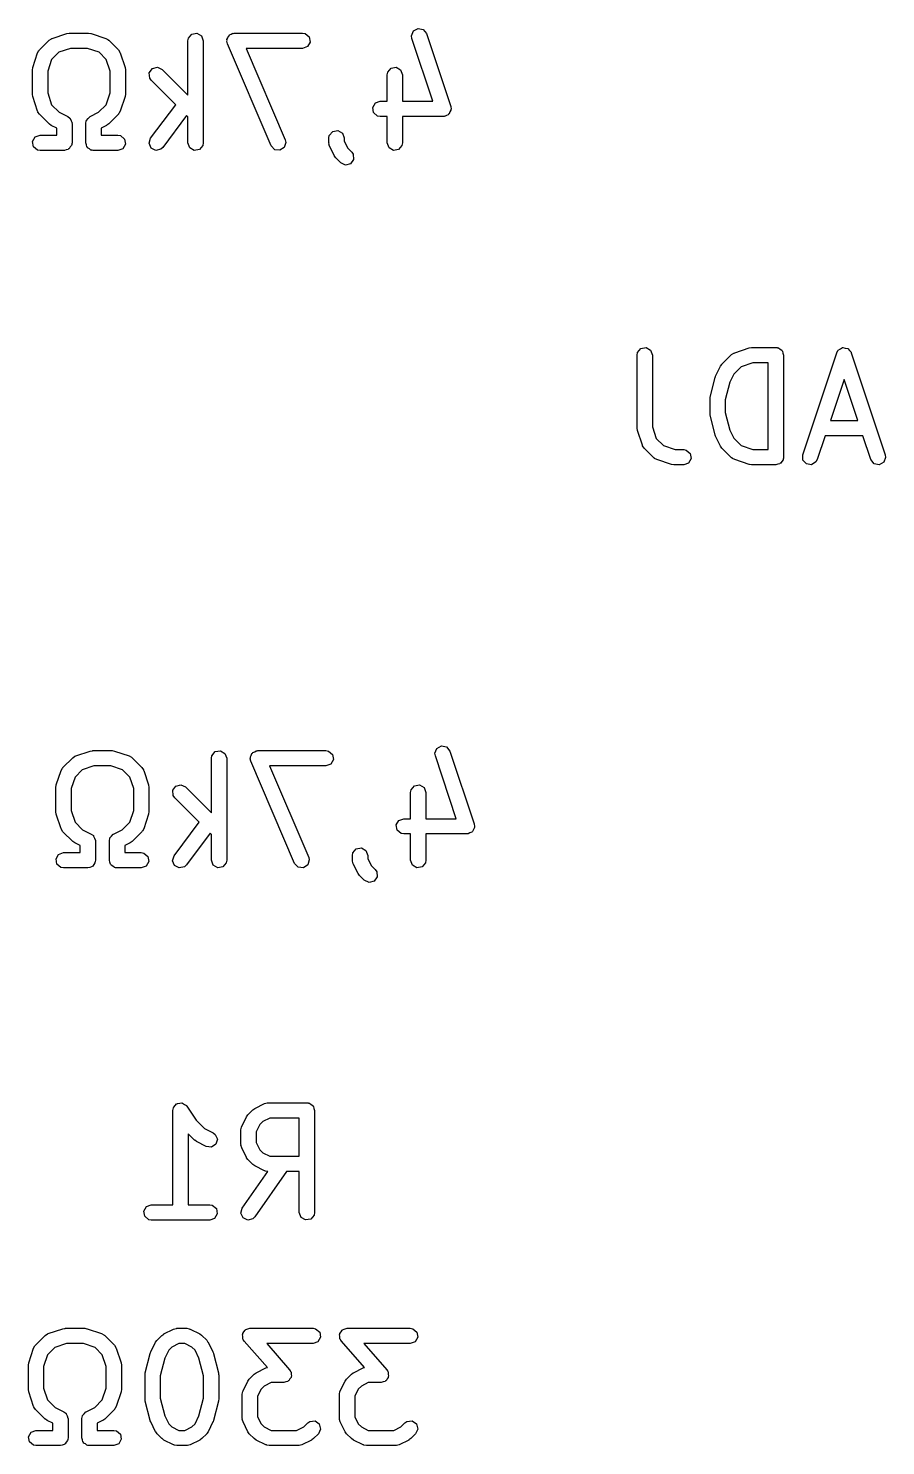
# Model space of a CAD drawing. Extents: x 10 to 287, y -200 to -10.
# Drawn here: x 145.69 to 154.09, y -107.16 to -93.27 of the extents above; entities that cross this region are included whole.
import ezdxf

# ---------------------------------------------------------------- set-up
doc = ezdxf.new("R2010")
doc.units = 0
doc.layers.add('BLACK', color=7, linetype='CONTINUOUS')

msp = doc.modelspace()

# ---------------------------------------------------------------- linework, layer by layer
at = {"layer": 'BLACK', "linetype": 'CONTINUOUS'}
for p, q in [((149.443, -93.3427), (149.462, -93.295)), ((149.462, -93.295), (149.507, -93.2706)), ((149.507, -93.2706), (149.557, -93.2809)), ((149.557, -93.2809), (149.589, -93.321)), ((145.798, -93.4822), (145.894, -93.387)), ((145.894, -93.387), (145.915, -93.372)), ((145.915, -93.372), (145.919, -93.3716)), ((145.919, -93.3716), (145.923, -93.3688)), ((145.923, -93.3688), (146.066, -93.3212)), ((146.066, -93.3212), (146.088, -93.3179)), ((146.088, -93.3179), (146.09, -93.3174)), ((146.09, -93.3174), (146.28, -93.3174)), ((146.28, -93.3174), (146.302, -93.3213)), ((146.302, -93.3213), (146.304, -93.3212)), ((146.304, -93.3212), (146.447, -93.3688)), ((146.447, -93.3688), (146.469, -93.3813)), ((146.469, -93.3813), (146.472, -93.3851)), ((146.472, -93.3851), (146.476, -93.387)), ((146.476, -93.387), (146.571, -93.4822)), ((147.253, -93.3924), (147.257, -93.3667)), ((147.253, -93.9256), (147.253, -93.3924)), ((147.257, -93.3667), (147.29, -93.3274)), ((147.29, -93.3274), (147.341, -93.3185)), ((147.341, -93.3185), (147.385, -93.3442)), ((147.385, -93.3442), (147.403, -93.3924)), ((147.403, -93.3924), (147.403, -94.3924)), ((147.634, -93.3966), (147.636, -93.3881)), ((147.64, -93.4219), (147.634, -93.3966)), ((147.635, -93.3794), (147.643, -93.3642)), ((147.636, -93.3881), (147.635, -93.3794)), ((148.068, -94.4219), (147.64, -93.4219)), ((147.643, -93.3642), (147.649, -93.3475)), ((147.649, -93.3475), (147.656, -93.3426)), ((147.656, -93.3426), (147.66, -93.3349)), ((147.66, -93.3349), (147.677, -93.3289)), ((147.677, -93.3289), (147.691, -93.3194)), ((147.691, -93.3194), (147.7, -93.3204)), ((147.7, -93.3204), (147.709, -93.3174)), ((147.709, -93.3174), (148.375, -93.3174)), ((148.375, -93.3174), (148.401, -93.3219)), ((148.423, -93.4498), (148.375, -93.4674)), ((148.401, -93.3219), (148.44, -93.3549)), ((148.449, -93.4054), (148.423, -93.4498)), ((148.44, -93.3549), (148.449, -93.4054)), ((149.447, -93.3685), (149.443, -93.3427)), ((149.652, -93.984), (149.447, -93.3685)), ((149.589, -93.321), (149.827, -94.0353)), ((145.733, -93.6544), (145.78, -93.5115)), ((145.78, -93.5115), (145.793, -93.4886)), ((145.793, -93.4886), (145.796, -93.4863)), ((145.796, -93.4863), (145.798, -93.4822)), ((145.917, -93.5758), (145.879, -93.6903)), ((145.987, -93.5056), (145.917, -93.5758)), ((146.102, -93.4674), (145.987, -93.5056)), ((146.268, -93.4674), (146.102, -93.4674)), ((146.382, -93.5056), (146.268, -93.4674)), ((146.453, -93.5758), (146.382, -93.5056)), ((146.491, -93.6903), (146.453, -93.5758)), ((146.571, -93.4822), (146.586, -93.5035)), ((146.586, -93.5035), (146.586, -93.508)), ((146.586, -93.508), (146.589, -93.5115)), ((146.589, -93.5115), (146.637, -93.6544)), ((148.375, -93.4674), (147.822, -93.4674)), ((147.822, -93.4674), (148.206, -94.3628)), ((145.729, -93.6781), (145.733, -93.656)), ((145.729, -93.9162), (145.729, -93.6781)), ((145.733, -93.656), (145.733, -93.6544)), ((145.879, -93.6903), (145.879, -93.904)), ((146.491, -93.904), (146.491, -93.6903)), ((146.637, -93.6544), (146.64, -93.6766)), ((146.64, -93.6766), (146.641, -93.6781)), ((146.641, -93.6781), (146.641, -93.9162)), ((146.874, -93.7063), (146.904, -93.6643)), ((146.879, -93.7574), (146.874, -93.7063)), ((146.904, -93.6643), (146.953, -93.651)), ((146.953, -93.651), (147, -93.6727)), ((147, -93.6727), (147.253, -93.9256)), ((149.205, -93.7257), (149.21, -93.7001)), ((149.205, -93.984), (149.205, -93.7257)), ((149.21, -93.7001), (149.243, -93.6608)), ((149.243, -93.6608), (149.293, -93.6519)), ((149.293, -93.6519), (149.337, -93.6775)), ((149.337, -93.6775), (149.355, -93.7257)), ((149.355, -93.7257), (149.355, -93.984)), ((146.894, -93.7787), (146.879, -93.7574)), ((147.133, -94.0185), (146.894, -93.7787)), ((145.729, -93.9177), (145.729, -93.9162)), ((145.733, -93.9399), (145.729, -93.9177)), ((145.78, -94.0828), (145.733, -93.9399)), ((145.879, -93.904), (145.917, -94.0185)), ((146.453, -94.0185), (146.491, -93.904)), ((146.637, -93.9399), (146.589, -94.0828)), ((146.641, -93.9162), (146.637, -93.9383)), ((146.637, -93.9383), (146.637, -93.9399)), ((149.063, -94.046), (149.089, -94.0016)), ((149.089, -94.0016), (149.137, -93.984)), ((149.137, -93.984), (149.205, -93.984)), ((149.355, -93.984), (149.652, -93.984)), ((145.783, -94.0863), (145.78, -94.0828)), ((145.783, -94.0907), (145.783, -94.0863)), ((145.798, -94.1121), (145.783, -94.0907)), ((145.894, -94.2073), (145.798, -94.1121)), ((145.917, -94.0185), (145.991, -94.0926)), ((145.991, -94.0926), (146.075, -94.1348)), ((146.075, -94.1348), (146.096, -94.1503)), ((146.275, -94.155), (146.29, -94.137)), ((146.29, -94.137), (146.292, -94.1365)), ((146.292, -94.1365), (146.294, -94.1348)), ((146.294, -94.1348), (146.378, -94.0926)), ((146.378, -94.0926), (146.453, -94.0185)), ((146.571, -94.1121), (146.476, -94.2073)), ((146.573, -94.108), (146.571, -94.1121)), ((146.577, -94.1057), (146.573, -94.108)), ((146.589, -94.0828), (146.577, -94.1057)), ((146.887, -94.3474), (147.133, -94.0185)), ((147.24, -94.1256), (147.007, -94.4374)), ((147.253, -94.1377), (147.24, -94.1256)), ((147.253, -94.3924), (147.253, -94.1377)), ((149.072, -94.0965), (149.063, -94.046)), ((149.111, -94.1295), (149.072, -94.0965)), ((149.137, -94.134), (149.111, -94.1295)), ((149.205, -94.134), (149.137, -94.134)), ((149.205, -94.3924), (149.205, -94.134)), ((149.756, -94.134), (149.355, -94.134)), ((149.355, -94.134), (149.355, -94.3924)), ((149.762, -94.1321), (149.756, -94.134)), ((149.767, -94.1332), (149.762, -94.1321)), ((149.785, -94.1235), (149.767, -94.1332)), ((149.804, -94.1165), (149.785, -94.1235)), ((149.807, -94.1115), (149.804, -94.1165)), ((149.812, -94.1088), (149.807, -94.1115)), ((149.82, -94.0898), (149.812, -94.1088)), ((149.83, -94.0721), (149.82, -94.0898)), ((149.827, -94.0353), (149.831, -94.0611)), ((149.831, -94.0611), (149.829, -94.0664)), ((149.829, -94.0664), (149.83, -94.0721)), ((145.895, -94.208), (145.894, -94.2073)), ((145.913, -94.2214), (145.895, -94.208)), ((145.967, -94.2483), (145.913, -94.2214)), ((145.967, -94.3174), (145.967, -94.2483)), ((146.096, -94.1503), (146.097, -94.1525)), ((146.097, -94.1525), (146.099, -94.1537)), ((146.099, -94.1537), (146.107, -94.1758)), ((146.107, -94.1758), (146.117, -94.1974)), ((146.117, -94.1974), (146.116, -94.1997)), ((146.116, -94.1997), (146.117, -94.2019)), ((146.117, -94.2019), (146.117, -94.3924)), ((146.253, -94.2019), (146.257, -94.1763)), ((146.253, -94.3924), (146.253, -94.2019)), ((146.257, -94.1763), (146.259, -94.1744)), ((146.259, -94.1721), (146.275, -94.155)), ((146.259, -94.1744), (146.259, -94.1721)), ((146.456, -94.2214), (146.403, -94.2483)), ((146.403, -94.2483), (146.403, -94.3174)), ((146.458, -94.2202), (146.456, -94.2214)), ((146.476, -94.2073), (146.458, -94.2202)), ((148.638, -94.3191), (148.671, -94.2798)), ((148.671, -94.2798), (148.722, -94.2709)), ((148.722, -94.2709), (148.766, -94.2966)), ((145.73, -94.3794), (145.756, -94.3349)), ((145.739, -94.4299), (145.73, -94.3794)), ((145.756, -94.3349), (145.804, -94.3174)), ((145.804, -94.3174), (145.967, -94.3174)), ((146.112, -94.418), (146.1, -94.433)), ((146.114, -94.4083), (146.112, -94.418)), ((146.116, -94.4054), (146.114, -94.4083)), ((146.117, -94.3924), (146.115, -94.4021)), ((146.115, -94.4021), (146.116, -94.4054)), ((146.259, -94.4107), (146.253, -94.3924)), ((146.263, -94.4299), (146.259, -94.4107)), ((146.403, -94.3174), (146.566, -94.3174)), ((146.566, -94.3174), (146.591, -94.3219)), ((146.591, -94.3219), (146.631, -94.3549)), ((146.64, -94.4054), (146.614, -94.4498)), ((146.631, -94.3549), (146.64, -94.4054)), ((146.872, -94.3965), (146.887, -94.3474)), ((146.892, -94.4437), (146.872, -94.3965)), ((147.27, -94.4406), (147.253, -94.3924)), ((147.398, -94.418), (147.365, -94.4573)), ((147.403, -94.3924), (147.398, -94.418)), ((148.103, -94.4593), (148.068, -94.4219)), ((148.212, -94.3882), (148.197, -94.4373)), ((148.206, -94.3628), (148.212, -94.3882)), ((148.634, -94.3448), (148.638, -94.3191)), ((148.634, -94.3924), (148.634, -94.3448)), ((148.635, -94.3966), (148.634, -94.3924)), ((148.634, -94.401), (148.635, -94.3966)), ((148.641, -94.4259), (148.634, -94.401)), ((148.689, -94.5212), (148.641, -94.4259)), ((148.766, -94.2966), (148.784, -94.3448)), ((148.784, -94.3448), (148.784, -94.3747)), ((148.784, -94.3747), (148.818, -94.4432)), ((149.223, -94.4406), (149.205, -94.3924)), ((149.35, -94.418), (149.317, -94.4573)), ((149.355, -94.3924), (149.35, -94.418)), ((145.778, -94.4629), (145.739, -94.4299)), ((145.804, -94.4674), (145.778, -94.4629)), ((146.042, -94.4674), (145.804, -94.4674)), ((146.06, -94.4607), (146.042, -94.4674)), ((146.079, -94.4573), (146.06, -94.4607)), ((146.084, -94.4521), (146.079, -94.4573)), ((146.09, -94.4498), (146.084, -94.4521)), ((146.1, -94.433), (146.09, -94.4498)), ((146.268, -94.4342), (146.263, -94.4299)), ((146.27, -94.4406), (146.268, -94.4342)), ((146.287, -94.4503), (146.27, -94.4406)), ((146.302, -94.4629), (146.287, -94.4503)), ((146.312, -94.4646), (146.302, -94.4629)), ((146.315, -94.4662), (146.312, -94.4646)), ((146.318, -94.4657), (146.315, -94.4662)), ((146.328, -94.4674), (146.318, -94.4657)), ((146.566, -94.4674), (146.328, -94.4674)), ((146.614, -94.4498), (146.566, -94.4674)), ((146.938, -94.4668), (146.892, -94.4437)), ((146.988, -94.4552), (146.938, -94.4668)), ((147.007, -94.4374), (146.988, -94.4552)), ((147.315, -94.4662), (147.27, -94.4406)), ((147.365, -94.4573), (147.315, -94.4662)), ((148.154, -94.4654), (148.103, -94.4593)), ((148.197, -94.4373), (148.154, -94.4654)), ((148.69, -94.5223), (148.689, -94.5212)), ((148.703, -94.5407), (148.69, -94.5223)), ((148.751, -94.5883), (148.703, -94.5407)), ((148.818, -94.4432), (148.857, -94.4822)), ((148.876, -94.5546), (148.847, -94.5967)), ((148.857, -94.4822), (148.872, -94.5035)), ((148.872, -94.5035), (148.876, -94.5546)), ((149.267, -94.4662), (149.223, -94.4406)), ((149.317, -94.4573), (149.267, -94.4662)), ((148.797, -94.61), (148.751, -94.5883)), ((148.847, -94.5967), (148.797, -94.61)), ((151.654, -96.4724), (151.658, -96.4467)), ((151.654, -97.1867), (151.654, -96.4724)), ((151.658, -96.4467), (151.691, -96.4074)), ((151.691, -96.4074), (151.742, -96.3985)), ((151.742, -96.3985), (151.786, -96.4242)), ((151.786, -96.4242), (151.804, -96.4724)), ((151.804, -96.4724), (151.804, -97.1745)), ((152.485, -96.5622), (152.58, -96.467)), ((152.58, -96.467), (152.602, -96.452)), ((152.602, -96.452), (152.606, -96.4516)), ((152.606, -96.4516), (152.61, -96.4488)), ((152.61, -96.4488), (152.752, -96.4012)), ((152.752, -96.4012), (152.775, -96.3979)), ((152.775, -96.3979), (152.776, -96.3974)), ((152.776, -96.3974), (153.014, -96.3974)), ((153.014, -96.3974), (153.024, -96.3991)), ((153.024, -96.3991), (153.027, -96.3985)), ((153.027, -96.3985), (153.03, -96.4002)), ((153.03, -96.4002), (153.04, -96.4019)), ((153.04, -96.4019), (153.055, -96.4144)), ((153.055, -96.4144), (153.072, -96.4242)), ((153.072, -96.4242), (153.074, -96.4305)), ((153.074, -96.4305), (153.079, -96.4349)), ((153.079, -96.4349), (153.083, -96.4541)), ((153.083, -96.4541), (153.089, -96.4724)), ((153.089, -96.4724), (153.089, -97.4724)), ((153.276, -97.4487), (153.61, -96.4487)), ((153.61, -96.4487), (153.622, -96.4258)), ((153.622, -96.4258), (153.624, -96.4246)), ((153.624, -96.4246), (153.625, -96.4226)), ((153.625, -96.4226), (153.646, -96.4113)), ((153.646, -96.4113), (153.666, -96.3989)), ((153.666, -96.3989), (153.668, -96.3992)), ((153.668, -96.3992), (153.67, -96.3982)), ((153.67, -96.3982), (153.693, -96.4029)), ((153.693, -96.4029), (153.717, -96.4064)), ((153.717, -96.4064), (153.718, -96.408)), ((153.718, -96.408), (153.72, -96.4085)), ((153.72, -96.4085), (153.735, -96.4271)), ((153.735, -96.4271), (153.751, -96.4448)), ((153.751, -96.4448), (153.751, -96.447)), ((153.751, -96.447), (153.752, -96.4487)), ((153.752, -96.4487), (154.085, -97.4487)), ((152.423, -96.6769), (152.471, -96.5817)), ((152.471, -96.5817), (152.484, -96.5637)), ((152.484, -96.5637), (152.485, -96.5622)), ((152.674, -96.5856), (152.6, -96.6597)), ((152.788, -96.5474), (152.674, -96.5856)), ((152.939, -96.5474), (152.788, -96.5474)), ((152.939, -97.3974), (152.939, -96.5474)), ((152.37, -96.8828), (152.418, -96.6923)), ((152.418, -96.6923), (152.423, -96.6805)), ((152.423, -96.6805), (152.423, -96.6769)), ((152.561, -96.7367), (152.518, -96.9102)), ((152.6, -96.6597), (152.561, -96.7367)), ((153.681, -96.7095), (153.547, -97.1117)), ((153.815, -97.1117), (153.681, -96.7095)), ((152.368, -96.901), (152.37, -96.8862)), ((152.368, -97.0438), (152.368, -96.901)), ((152.37, -96.8862), (152.37, -96.8828)), ((152.518, -96.9102), (152.518, -97.0346)), ((152.369, -97.0471), (152.368, -97.0438)), ((152.37, -97.062), (152.369, -97.0471)), ((152.418, -97.2525), (152.37, -97.062)), ((152.518, -97.0346), (152.561, -97.2081)), ((151.654, -97.1882), (151.654, -97.1867)), ((151.657, -97.2104), (151.654, -97.1882)), ((151.804, -97.1745), (151.842, -97.289)), ((153.547, -97.1117), (153.815, -97.1117)), ((151.705, -97.3532), (151.657, -97.2104)), ((151.842, -97.289), (151.912, -97.3592)), ((152.42, -97.2554), (152.418, -97.2525)), ((152.423, -97.2678), (152.42, -97.2554)), ((152.471, -97.3631), (152.423, -97.2678)), ((152.561, -97.2081), (152.6, -97.2851)), ((152.6, -97.2851), (152.674, -97.3592)), ((153.497, -97.2617), (153.419, -97.4961)), ((153.865, -97.2617), (153.497, -97.2617)), ((153.943, -97.4961), (153.865, -97.2617)), ((151.708, -97.3568), (151.705, -97.3532)), ((151.708, -97.3612), (151.708, -97.3568)), ((151.723, -97.3826), (151.708, -97.3612)), ((151.818, -97.4778), (151.723, -97.3826)), ((151.822, -97.4797), (151.818, -97.4778)), ((151.825, -97.4835), (151.822, -97.4797)), ((151.912, -97.3592), (152.026, -97.3974)), ((152.026, -97.3974), (152.11, -97.3974)), ((152.11, -97.3974), (152.135, -97.4019)), ((152.135, -97.4019), (152.174, -97.4349)), ((152.174, -97.4349), (152.183, -97.4854)), ((152.472, -97.3642), (152.471, -97.3631)), ((152.485, -97.3826), (152.472, -97.3642)), ((152.58, -97.4778), (152.485, -97.3826)), ((152.584, -97.4797), (152.58, -97.4778)), ((152.587, -97.4835), (152.584, -97.4797)), ((152.674, -97.3592), (152.788, -97.3974)), ((152.788, -97.3974), (152.939, -97.3974)), ((153.089, -97.4724), (153.088, -97.4821)), ((153.088, -97.4821), (153.088, -97.4854)), ((153.278, -97.4999), (153.276, -97.4487)), ((154.089, -97.4744), (154.07, -97.5221)), ((154.085, -97.4487), (154.089, -97.4744)), ((151.848, -97.4959), (151.825, -97.4835)), ((151.991, -97.5435), (151.848, -97.4959)), ((151.992, -97.5435), (151.991, -97.5435)), ((152.014, -97.5474), (151.992, -97.5435)), ((152.11, -97.5474), (152.014, -97.5474)), ((152.158, -97.5298), (152.11, -97.5474)), ((152.183, -97.4854), (152.158, -97.5298)), ((152.61, -97.4959), (152.587, -97.4835)), ((152.752, -97.5435), (152.61, -97.4959)), ((152.754, -97.5435), (152.752, -97.5435)), ((152.776, -97.5474), (152.754, -97.5435)), ((153.014, -97.5474), (152.776, -97.5474)), ((153.033, -97.5407), (153.014, -97.5474)), ((153.052, -97.5373), (153.033, -97.5407)), ((153.056, -97.5321), (153.052, -97.5373)), ((153.062, -97.5298), (153.056, -97.5321)), ((153.072, -97.513), (153.062, -97.5298)), ((153.085, -97.498), (153.072, -97.513)), ((153.086, -97.4883), (153.085, -97.498)), ((153.088, -97.4854), (153.086, -97.4883)), ((153.312, -97.5383), (153.278, -97.4999)), ((153.363, -97.5459), (153.312, -97.5383)), ((153.406, -97.519), (153.363, -97.5459)), ((153.419, -97.4961), (153.406, -97.519)), ((153.975, -97.5363), (153.943, -97.4961)), ((154.025, -97.5466), (153.975, -97.5363)), ((154.07, -97.5221), (154.025, -97.5466)), ((146.153, -100.399), (146.296, -100.351)), ((146.296, -100.351), (146.318, -100.348)), ((146.318, -100.348), (146.32, -100.347)), ((146.32, -100.347), (146.51, -100.347)), ((146.51, -100.347), (146.532, -100.351)), ((146.532, -100.351), (146.534, -100.351)), ((146.534, -100.351), (146.677, -100.399)), ((147.483, -100.422), (147.487, -100.397)), ((147.487, -100.397), (147.52, -100.357)), ((147.52, -100.357), (147.571, -100.349)), ((147.571, -100.349), (147.615, -100.374)), ((147.615, -100.374), (147.633, -100.422)), ((147.865, -100.409), (147.873, -100.394)), ((147.873, -100.394), (147.879, -100.377)), ((147.879, -100.377), (147.886, -100.373)), ((147.886, -100.373), (147.89, -100.365)), ((147.89, -100.365), (147.907, -100.359)), ((147.907, -100.359), (147.921, -100.349)), ((147.921, -100.349), (147.93, -100.35)), ((147.93, -100.35), (147.939, -100.347)), ((147.939, -100.347), (148.605, -100.347)), ((148.605, -100.347), (148.631, -100.352)), ((148.631, -100.352), (148.67, -100.385)), ((148.67, -100.385), (148.679, -100.435)), ((149.673, -100.373), (149.692, -100.325)), ((149.677, -100.398), (149.673, -100.373)), ((149.882, -101.014), (149.677, -100.398)), ((149.692, -100.325), (149.737, -100.301)), ((149.737, -100.301), (149.787, -100.311)), ((149.787, -100.311), (149.819, -100.351)), ((149.819, -100.351), (150.057, -101.065)), ((146.01, -100.542), (146.023, -100.519)), ((146.023, -100.519), (146.026, -100.516)), ((146.026, -100.516), (146.028, -100.512)), ((146.028, -100.512), (146.124, -100.417)), ((146.124, -100.417), (146.145, -100.402)), ((146.145, -100.402), (146.149, -100.402)), ((146.217, -100.536), (146.147, -100.606)), ((146.149, -100.402), (146.153, -100.399)), ((146.332, -100.497), (146.217, -100.536)), ((146.498, -100.497), (146.332, -100.497)), ((146.612, -100.536), (146.498, -100.497)), ((146.683, -100.606), (146.612, -100.536)), ((146.677, -100.399), (146.699, -100.411)), ((146.699, -100.411), (146.702, -100.415)), ((146.702, -100.415), (146.706, -100.417)), ((146.706, -100.417), (146.801, -100.512)), ((146.801, -100.512), (146.816, -100.534)), ((146.816, -100.534), (146.816, -100.538)), ((147.483, -100.956), (147.483, -100.422)), ((147.633, -100.422), (147.633, -101.422)), ((147.864, -100.427), (147.866, -100.418)), ((147.87, -100.452), (147.864, -100.427)), ((147.866, -100.418), (147.865, -100.409)), ((148.298, -101.452), (147.87, -100.452)), ((148.605, -100.497), (148.052, -100.497)), ((148.052, -100.497), (148.436, -101.393)), ((148.653, -100.48), (148.605, -100.497)), ((148.679, -100.435), (148.653, -100.48)), ((145.963, -100.684), (146.01, -100.542)), ((146.147, -100.606), (146.109, -100.72)), ((146.721, -100.72), (146.683, -100.606)), ((146.816, -100.538), (146.819, -100.542)), ((146.819, -100.542), (146.867, -100.684)), ((145.959, -100.708), (145.963, -100.686)), ((145.959, -100.946), (145.959, -100.708)), ((145.963, -100.686), (145.963, -100.684)), ((146.109, -100.72), (146.109, -100.934)), ((146.721, -100.934), (146.721, -100.72)), ((146.867, -100.684), (146.87, -100.707)), ((146.87, -100.707), (146.871, -100.708)), ((146.871, -100.708), (146.871, -100.946)), ((147.104, -100.736), (147.134, -100.694)), ((147.109, -100.787), (147.104, -100.736)), ((147.124, -100.809), (147.109, -100.787)), ((147.363, -101.048), (147.124, -100.809)), ((147.134, -100.694), (147.183, -100.681)), ((147.183, -100.681), (147.23, -100.703)), ((147.23, -100.703), (147.483, -100.956)), ((149.435, -100.756), (149.44, -100.73)), ((149.435, -101.014), (149.435, -100.756)), ((149.44, -100.73), (149.472, -100.691)), ((149.472, -100.691), (149.523, -100.682)), ((149.523, -100.682), (149.567, -100.708)), ((149.567, -100.708), (149.585, -100.756)), ((149.585, -100.756), (149.585, -101.014)), ((145.959, -100.948), (145.959, -100.946)), ((145.963, -100.97), (145.959, -100.948)), ((146.109, -100.934), (146.147, -101.049)), ((146.683, -101.049), (146.721, -100.934)), ((146.871, -100.946), (146.867, -100.968)), ((146.01, -101.113), (145.963, -100.97)), ((146.147, -101.049), (146.221, -101.123)), ((146.608, -101.123), (146.683, -101.049)), ((146.867, -100.97), (146.819, -101.113)), ((146.867, -100.968), (146.867, -100.97)), ((147.117, -101.377), (147.363, -101.048)), ((149.293, -101.076), (149.319, -101.032)), ((149.302, -101.127), (149.293, -101.076)), ((149.319, -101.032), (149.367, -101.014)), ((149.367, -101.014), (149.435, -101.014)), ((149.585, -101.014), (149.882, -101.014)), ((150.057, -101.065), (150.061, -101.091)), ((150.061, -101.091), (150.059, -101.096)), ((146.013, -101.116), (146.01, -101.113)), ((146.013, -101.121), (146.013, -101.116)), ((146.028, -101.142), (146.013, -101.121)), ((146.124, -101.237), (146.028, -101.142)), ((146.221, -101.123), (146.305, -101.165)), ((146.305, -101.165), (146.326, -101.18)), ((146.326, -101.18), (146.327, -101.183)), ((146.327, -101.183), (146.329, -101.184)), ((146.329, -101.184), (146.337, -101.206)), ((146.337, -101.206), (146.347, -101.227)), ((146.347, -101.227), (146.346, -101.23)), ((146.346, -101.23), (146.347, -101.232)), ((146.483, -101.232), (146.487, -101.206)), ((146.487, -101.206), (146.489, -101.204)), ((146.489, -101.202), (146.505, -101.185)), ((146.489, -101.204), (146.489, -101.202)), ((146.505, -101.185), (146.52, -101.167)), ((146.52, -101.167), (146.522, -101.167)), ((146.522, -101.167), (146.524, -101.165)), ((146.524, -101.165), (146.608, -101.123)), ((146.801, -101.142), (146.706, -101.237)), ((146.803, -101.138), (146.801, -101.142)), ((146.807, -101.136), (146.803, -101.138)), ((146.819, -101.113), (146.807, -101.136)), ((147.47, -101.156), (147.237, -101.467)), ((147.483, -101.168), (147.47, -101.156)), ((147.483, -101.422), (147.483, -101.168)), ((149.341, -101.16), (149.302, -101.127)), ((149.367, -101.164), (149.341, -101.16)), ((149.435, -101.164), (149.367, -101.164)), ((149.435, -101.422), (149.435, -101.164)), ((149.986, -101.164), (149.585, -101.164)), ((149.585, -101.164), (149.585, -101.422)), ((149.992, -101.162), (149.986, -101.164)), ((149.997, -101.163), (149.992, -101.162)), ((150.015, -101.153), (149.997, -101.163)), ((150.034, -101.146), (150.015, -101.153)), ((150.037, -101.142), (150.034, -101.146)), ((150.042, -101.139), (150.037, -101.142)), ((150.05, -101.12), (150.042, -101.139)), ((150.06, -101.102), (150.05, -101.12)), ((150.059, -101.096), (150.06, -101.102)), ((145.96, -101.409), (145.986, -101.365)), ((145.986, -101.365), (146.034, -101.347)), ((146.034, -101.347), (146.197, -101.347)), ((146.125, -101.238), (146.124, -101.237)), ((146.143, -101.251), (146.125, -101.238)), ((146.197, -101.278), (146.143, -101.251)), ((146.197, -101.347), (146.197, -101.278)), ((146.347, -101.232), (146.347, -101.422)), ((146.483, -101.422), (146.483, -101.232)), ((146.686, -101.251), (146.633, -101.278)), ((146.633, -101.278), (146.633, -101.347)), ((146.633, -101.347), (146.796, -101.347)), ((146.688, -101.25), (146.686, -101.251)), ((146.706, -101.237), (146.688, -101.25)), ((146.796, -101.347), (146.821, -101.352)), ((146.821, -101.352), (146.861, -101.385)), ((148.864, -101.375), (148.868, -101.349)), ((148.868, -101.349), (148.901, -101.31)), ((148.901, -101.31), (148.952, -101.301)), ((148.952, -101.301), (148.996, -101.327)), ((148.996, -101.327), (149.014, -101.375)), ((145.969, -101.46), (145.96, -101.409)), ((146.008, -101.493), (145.969, -101.46)), ((146.034, -101.497), (146.008, -101.493)), ((146.272, -101.497), (146.034, -101.497)), ((146.29, -101.491), (146.272, -101.497)), ((146.309, -101.487), (146.29, -101.491)), ((146.314, -101.482), (146.309, -101.487)), ((146.32, -101.48), (146.314, -101.482)), ((146.33, -101.463), (146.32, -101.48)), ((146.342, -101.448), (146.33, -101.463)), ((146.344, -101.438), (146.342, -101.448)), ((146.346, -101.435), (146.344, -101.438)), ((146.347, -101.422), (146.345, -101.432)), ((146.345, -101.432), (146.346, -101.435)), ((146.489, -101.441), (146.483, -101.422)), ((146.493, -101.46), (146.489, -101.441)), ((146.498, -101.464), (146.493, -101.46)), ((146.5, -101.471), (146.498, -101.464)), ((146.517, -101.48), (146.5, -101.471)), ((146.532, -101.493), (146.517, -101.48)), ((146.542, -101.495), (146.532, -101.493)), ((146.545, -101.496), (146.542, -101.495)), ((146.548, -101.496), (146.545, -101.496)), ((146.558, -101.497), (146.548, -101.496)), ((146.796, -101.497), (146.558, -101.497)), ((146.844, -101.48), (146.796, -101.497)), ((146.87, -101.435), (146.844, -101.48)), ((146.861, -101.385), (146.87, -101.435)), ((147.102, -101.426), (147.117, -101.377)), ((147.122, -101.474), (147.102, -101.426)), ((147.168, -101.497), (147.122, -101.474)), ((147.218, -101.485), (147.168, -101.497)), ((147.237, -101.467), (147.218, -101.485)), ((147.5, -101.471), (147.483, -101.422)), ((147.545, -101.496), (147.5, -101.471)), ((147.595, -101.487), (147.545, -101.496)), ((147.628, -101.448), (147.595, -101.487)), ((147.633, -101.422), (147.628, -101.448)), ((148.333, -101.489), (148.298, -101.452)), ((148.384, -101.495), (148.333, -101.489)), ((148.427, -101.467), (148.384, -101.495)), ((148.442, -101.418), (148.427, -101.467)), ((148.436, -101.393), (148.442, -101.418)), ((148.864, -101.422), (148.864, -101.375)), ((148.865, -101.427), (148.864, -101.422)), ((148.864, -101.431), (148.865, -101.427)), ((148.871, -101.456), (148.864, -101.431)), ((148.919, -101.551), (148.871, -101.456)), ((149.014, -101.375), (149.014, -101.405)), ((149.014, -101.405), (149.048, -101.473)), ((149.048, -101.473), (149.087, -101.512)), ((149.453, -101.471), (149.435, -101.422)), ((149.497, -101.496), (149.453, -101.471)), ((149.547, -101.487), (149.497, -101.496)), ((149.58, -101.448), (149.547, -101.487)), ((149.585, -101.422), (149.58, -101.448)), ((148.92, -101.552), (148.919, -101.551)), ((148.933, -101.571), (148.92, -101.552)), ((148.981, -101.618), (148.933, -101.571)), ((149.027, -101.64), (148.981, -101.618)), ((149.077, -101.627), (149.027, -101.64)), ((149.106, -101.585), (149.077, -101.627)), ((149.087, -101.512), (149.102, -101.534)), ((149.102, -101.534), (149.106, -101.585)), ((147.105, -103.872), (147.11, -103.847)), ((147.11, -103.847), (147.112, -103.843)), ((147.112, -103.843), (147.113, -103.839)), ((147.113, -103.839), (147.129, -103.824)), ((147.129, -103.824), (147.142, -103.807)), ((147.142, -103.807), (147.147, -103.807)), ((147.147, -103.807), (147.15, -103.804)), ((147.15, -103.804), (147.172, -103.802)), ((147.172, -103.802), (147.193, -103.799)), ((147.193, -103.799), (147.197, -103.801)), ((147.197, -103.801), (147.201, -103.8)), ((147.201, -103.8), (147.219, -103.813)), ((147.219, -103.813), (147.237, -103.824)), ((147.237, -103.824), (147.239, -103.828)), ((147.239, -103.828), (147.242, -103.831)), ((147.242, -103.831), (147.334, -103.967)), ((147.841, -103.915), (147.889, -103.867)), ((147.889, -103.867), (147.907, -103.854)), ((147.907, -103.854), (147.908, -103.853)), ((147.908, -103.853), (148.004, -103.805)), ((148.004, -103.805), (148.029, -103.798)), ((148.029, -103.798), (148.033, -103.799)), ((148.033, -103.799), (148.037, -103.797)), ((148.037, -103.797), (148.418, -103.797)), ((148.418, -103.797), (148.428, -103.799)), ((148.428, -103.799), (148.431, -103.799)), ((148.431, -103.799), (148.434, -103.8)), ((148.434, -103.8), (148.444, -103.802)), ((148.444, -103.802), (148.459, -103.814)), ((148.459, -103.814), (148.476, -103.824)), ((148.476, -103.824), (148.478, -103.831)), ((148.478, -103.831), (148.483, -103.835)), ((148.483, -103.835), (148.486, -103.854)), ((148.486, -103.854), (148.493, -103.872)), ((147.105, -104.797), (147.105, -103.872)), ((147.334, -103.967), (147.415, -104.049)), ((147.78, -104.029), (147.827, -103.934)), ((147.827, -103.934), (147.841, -103.916)), ((147.841, -103.916), (147.841, -103.915)), ((147.986, -103.982), (147.956, -104.012)), ((148.055, -103.947), (147.986, -103.982)), ((148.343, -103.947), (148.055, -103.947)), ((148.343, -104.321), (148.343, -103.947)), ((148.493, -103.872), (148.493, -104.872)), ((147.317, -104.164), (147.255, -104.101)), ((147.255, -104.101), (147.255, -104.797)), ((147.415, -104.049), (147.499, -104.091)), ((147.499, -104.091), (147.52, -104.107)), ((147.52, -104.107), (147.541, -104.154)), ((147.772, -104.063), (147.776, -104.037)), ((147.772, -104.206), (147.772, -104.063)), ((147.776, -104.037), (147.779, -104.034)), ((147.779, -104.034), (147.78, -104.029)), ((147.956, -104.012), (147.922, -104.081)), ((147.922, -104.081), (147.922, -104.188)), ((147.319, -104.164), (147.317, -104.164)), ((147.337, -104.178), (147.319, -104.164)), ((147.432, -104.225), (147.337, -104.178)), ((147.483, -104.231), (147.432, -104.225)), ((147.526, -104.203), (147.483, -104.231)), ((147.541, -104.154), (147.526, -104.203)), ((147.773, -104.21), (147.772, -104.206)), ((147.772, -104.214), (147.773, -104.21)), ((147.78, -104.239), (147.772, -104.214)), ((147.827, -104.334), (147.78, -104.239)), ((147.922, -104.188), (147.956, -104.257)), ((147.956, -104.257), (147.986, -104.287)), ((147.828, -104.336), (147.827, -104.334)), ((147.841, -104.354), (147.828, -104.336)), ((147.889, -104.402), (147.841, -104.354)), ((147.89, -104.402), (147.889, -104.402)), ((147.908, -104.416), (147.89, -104.402)), ((148.004, -104.463), (147.908, -104.416)), ((147.986, -104.287), (148.055, -104.321)), ((148.055, -104.321), (148.343, -104.321)), ((147.785, -104.829), (148.036, -104.471)), ((148.219, -104.471), (147.908, -104.915)), ((148.008, -104.464), (148.004, -104.463)), ((148.011, -104.467), (148.008, -104.464)), ((148.036, -104.471), (148.011, -104.467)), ((148.343, -104.471), (148.219, -104.471)), ((148.343, -104.872), (148.343, -104.471)), ((146.82, -104.859), (146.846, -104.815)), ((146.846, -104.815), (146.894, -104.797)), ((146.894, -104.797), (147.105, -104.797)), ((147.255, -104.797), (147.466, -104.797)), ((147.466, -104.797), (147.491, -104.802)), ((147.491, -104.802), (147.531, -104.835)), ((147.531, -104.835), (147.54, -104.885)), ((147.772, -104.879), (147.785, -104.829)), ((146.829, -104.91), (146.82, -104.859)), ((146.869, -104.943), (146.829, -104.91)), ((146.894, -104.947), (146.869, -104.943)), ((147.466, -104.947), (146.894, -104.947)), ((147.514, -104.93), (147.466, -104.947)), ((147.54, -104.885), (147.514, -104.93)), ((147.794, -104.925), (147.772, -104.879)), ((147.84, -104.947), (147.794, -104.925)), ((147.89, -104.934), (147.84, -104.947)), ((147.908, -104.915), (147.89, -104.934)), ((148.361, -104.921), (148.343, -104.872)), ((148.405, -104.946), (148.361, -104.921)), ((148.456, -104.937), (148.405, -104.946)), ((148.489, -104.898), (148.456, -104.937)), ((148.493, -104.872), (148.489, -104.898)), ((145.759, -106.172), (145.854, -106.077)), ((145.854, -106.077), (145.876, -106.062)), ((145.876, -106.062), (145.88, -106.062)), ((145.88, -106.062), (145.884, -106.059)), ((145.884, -106.059), (146.026, -106.011)), ((146.026, -106.011), (146.049, -106.008)), ((146.049, -106.008), (146.05, -106.007)), ((146.05, -106.007), (146.241, -106.007)), ((146.241, -106.007), (146.263, -106.011)), ((146.263, -106.011), (146.264, -106.011)), ((146.264, -106.011), (146.407, -106.059)), ((146.407, -106.059), (146.43, -106.071)), ((146.43, -106.071), (146.432, -106.075)), ((146.432, -106.075), (146.437, -106.077)), ((146.437, -106.077), (146.532, -106.172)), ((146.95, -106.125), (146.997, -106.077)), ((146.997, -106.077), (147.016, -106.064)), ((147.016, -106.064), (147.017, -106.063)), ((147.017, -106.063), (147.112, -106.015)), ((147.112, -106.015), (147.137, -106.008)), ((147.137, -106.008), (147.141, -106.009)), ((147.141, -106.009), (147.145, -106.007)), ((147.145, -106.007), (147.241, -106.007)), ((147.241, -106.007), (147.266, -106.012)), ((147.266, -106.012), (147.27, -106.015)), ((147.27, -106.015), (147.274, -106.015)), ((147.274, -106.015), (147.369, -106.063)), ((147.369, -106.063), (147.387, -106.076)), ((147.387, -106.076), (147.389, -106.077)), ((147.389, -106.077), (147.437, -106.125)), ((147.786, -106.069), (147.789, -106.064)), ((147.789, -106.089), (147.786, -106.069)), ((147.789, -106.058), (147.801, -106.042)), ((147.789, -106.064), (147.789, -106.058)), ((147.79, -106.109), (147.789, -106.089)), ((147.801, -106.042), (147.812, -106.025)), ((147.812, -106.025), (147.817, -106.023)), ((147.817, -106.023), (147.821, -106.018)), ((147.821, -106.018), (147.841, -106.014)), ((147.841, -106.014), (147.86, -106.007)), ((147.86, -106.007), (148.479, -106.007)), ((148.479, -106.007), (148.504, -106.012)), ((148.504, -106.012), (148.544, -106.045)), ((148.544, -106.045), (148.553, -106.095)), ((148.738, -106.069), (148.741, -106.064)), ((148.742, -106.089), (148.738, -106.069)), ((148.741, -106.058), (148.754, -106.042)), ((148.741, -106.064), (148.741, -106.058)), ((148.742, -106.109), (148.742, -106.089)), ((148.754, -106.042), (148.764, -106.025)), ((148.764, -106.025), (148.77, -106.023)), ((148.77, -106.023), (148.773, -106.018)), ((148.773, -106.018), (148.793, -106.014)), ((148.793, -106.014), (148.812, -106.007)), ((148.812, -106.007), (149.431, -106.007)), ((149.431, -106.007), (149.457, -106.012)), ((149.457, -106.012), (149.496, -106.045)), ((149.496, -106.045), (149.505, -106.095)), ((145.693, -106.344), (145.741, -106.202)), ((145.741, -106.202), (145.753, -106.179)), ((145.753, -106.179), (145.757, -106.176)), ((145.757, -106.176), (145.759, -106.172)), ((145.948, -106.196), (145.878, -106.266)), ((146.062, -106.157), (145.948, -106.196)), ((146.228, -106.157), (146.062, -106.157)), ((146.343, -106.196), (146.228, -106.157)), ((146.413, -106.266), (146.343, -106.196)), ((146.532, -106.172), (146.547, -106.194)), ((146.547, -106.194), (146.547, -106.198)), ((146.547, -106.198), (146.55, -106.202)), ((146.55, -106.202), (146.598, -106.344)), ((146.888, -106.239), (146.935, -106.144)), ((146.935, -106.144), (146.949, -106.126)), ((146.949, -106.126), (146.95, -106.125)), ((147.064, -106.222), (147.026, -106.299)), ((147.095, -106.192), (147.064, -106.222)), ((147.163, -106.157), (147.095, -106.192)), ((147.223, -106.157), (147.163, -106.157)), ((147.291, -106.192), (147.223, -106.157)), ((147.322, -106.222), (147.291, -106.192)), ((147.36, -106.299), (147.322, -106.222)), ((147.437, -106.125), (147.449, -106.143)), ((147.449, -106.143), (147.451, -106.144)), ((147.451, -106.144), (147.498, -106.239)), ((147.794, -106.117), (147.79, -106.109)), ((147.795, -106.12), (147.794, -106.117)), ((147.797, -106.122), (147.795, -106.12)), ((147.803, -106.132), (147.797, -106.122)), ((148.031, -106.392), (147.803, -106.132)), ((148.479, -106.157), (148.025, -106.157)), ((148.025, -106.157), (148.249, -106.414)), ((148.527, -106.14), (148.479, -106.157)), ((148.553, -106.095), (148.527, -106.14)), ((148.747, -106.117), (148.742, -106.109)), ((148.747, -106.12), (148.747, -106.117)), ((148.75, -106.122), (148.747, -106.12)), ((148.756, -106.132), (148.75, -106.122)), ((148.983, -106.392), (148.756, -106.132)), ((149.431, -106.157), (148.977, -106.157)), ((148.977, -106.157), (149.202, -106.414)), ((149.479, -106.14), (149.431, -106.157)), ((149.505, -106.095), (149.479, -106.14)), ((145.689, -106.368), (145.693, -106.346)), ((145.689, -106.606), (145.689, -106.368)), ((145.693, -106.346), (145.693, -106.344)), ((145.878, -106.266), (145.839, -106.38)), ((146.451, -106.38), (146.413, -106.266)), ((146.598, -106.344), (146.601, -106.367)), ((146.601, -106.367), (146.601, -106.368)), ((146.601, -106.368), (146.601, -106.606)), ((146.835, -106.445), (146.882, -106.255)), ((146.882, -106.255), (146.887, -106.243)), ((146.887, -106.243), (146.888, -106.239)), ((147.026, -106.299), (146.982, -106.473)), ((147.404, -106.473), (147.36, -106.299)), ((147.498, -106.239), (147.502, -106.252)), ((147.502, -106.252), (147.504, -106.255)), ((147.504, -106.255), (147.552, -106.445)), ((145.839, -106.38), (145.839, -106.594)), ((146.451, -106.594), (146.451, -106.38)), ((146.832, -106.463), (146.835, -106.449)), ((146.832, -106.701), (146.832, -106.463)), ((146.835, -106.449), (146.835, -106.445)), ((146.982, -106.473), (146.982, -106.692)), ((147.404, -106.692), (147.404, -106.473)), ((147.552, -106.445), (147.553, -106.46)), ((147.553, -106.46), (147.554, -106.463)), ((147.554, -106.463), (147.554, -106.701)), ((147.84, -106.525), (147.854, -106.507)), ((147.854, -106.506), (147.902, -106.458)), ((147.854, -106.507), (147.854, -106.506)), ((147.902, -106.458), (147.92, -106.445)), ((147.92, -106.445), (147.921, -106.444)), ((147.921, -106.444), (148.017, -106.396)), ((148.017, -106.396), (148.031, -106.392)), ((148.251, -106.503), (148.241, -106.521)), ((148.249, -106.414), (148.255, -106.424)), ((148.264, -106.488), (148.251, -106.503)), ((148.255, -106.424), (148.258, -106.426)), ((148.258, -106.426), (148.259, -106.429)), ((148.259, -106.429), (148.263, -106.436)), ((148.263, -106.436), (148.263, -106.456)), ((148.263, -106.456), (148.267, -106.476)), ((148.267, -106.476), (148.264, -106.482)), ((148.264, -106.482), (148.264, -106.488)), ((148.793, -106.525), (148.806, -106.507)), ((148.806, -106.507), (148.807, -106.506)), ((148.807, -106.506), (148.854, -106.458)), ((148.854, -106.458), (148.873, -106.445)), ((148.873, -106.445), (148.874, -106.444)), ((148.874, -106.444), (148.969, -106.396)), ((148.969, -106.396), (148.983, -106.392)), ((149.204, -106.503), (149.194, -106.521)), ((149.202, -106.414), (149.208, -106.424)), ((149.216, -106.488), (149.204, -106.503)), ((149.208, -106.424), (149.21, -106.426)), ((149.21, -106.426), (149.211, -106.429)), ((149.211, -106.429), (149.215, -106.436)), ((149.215, -106.436), (149.216, -106.456)), ((149.216, -106.456), (149.219, -106.476)), ((149.219, -106.476), (149.216, -106.482)), ((149.216, -106.482), (149.216, -106.488)), ((145.69, -106.608), (145.689, -106.606)), ((145.693, -106.63), (145.69, -106.608)), ((145.741, -106.773), (145.693, -106.63)), ((145.839, -106.594), (145.878, -106.709)), ((146.413, -106.709), (146.451, -106.594)), ((146.598, -106.63), (146.55, -106.773)), ((146.601, -106.606), (146.597, -106.628)), ((146.597, -106.628), (146.598, -106.63)), ((147.785, -106.654), (147.789, -106.628)), ((147.789, -106.628), (147.792, -106.625)), ((147.792, -106.625), (147.793, -106.62)), ((147.793, -106.62), (147.84, -106.525)), ((147.969, -106.603), (147.935, -106.672)), ((147.999, -106.573), (147.969, -106.603)), ((148.068, -106.538), (147.999, -106.573)), ((148.193, -106.538), (148.068, -106.538)), ((148.212, -106.531), (148.193, -106.538)), ((148.232, -106.527), (148.212, -106.531)), ((148.236, -106.523), (148.232, -106.527)), ((148.241, -106.521), (148.236, -106.523)), ((148.737, -106.654), (148.742, -106.628)), ((148.742, -106.628), (148.744, -106.625)), ((148.744, -106.625), (148.745, -106.62)), ((148.745, -106.62), (148.793, -106.525)), ((148.921, -106.603), (148.887, -106.672)), ((148.952, -106.573), (148.921, -106.603)), ((149.02, -106.538), (148.952, -106.573)), ((149.145, -106.538), (149.02, -106.538)), ((149.164, -106.531), (149.145, -106.538)), ((149.184, -106.527), (149.164, -106.531)), ((149.188, -106.523), (149.184, -106.527)), ((149.194, -106.521), (149.188, -106.523)), ((145.744, -106.776), (145.741, -106.773)), ((145.744, -106.781), (145.744, -106.776)), ((145.759, -106.802), (145.744, -106.781)), ((145.878, -106.709), (145.952, -106.783)), ((145.952, -106.783), (146.036, -106.825)), ((146.255, -106.825), (146.339, -106.783)), ((146.339, -106.783), (146.413, -106.709)), ((146.55, -106.773), (146.538, -106.796)), ((146.834, -106.705), (146.832, -106.701)), ((146.835, -106.72), (146.834, -106.705)), ((146.882, -106.91), (146.835, -106.72)), ((146.982, -106.692), (147.026, -106.866)), ((147.36, -106.866), (147.404, -106.692)), ((147.552, -106.72), (147.504, -106.91)), ((147.554, -106.701), (147.551, -106.716)), ((147.551, -106.716), (147.552, -106.72)), ((147.785, -106.892), (147.785, -106.654)), ((147.935, -106.672), (147.935, -106.874)), ((148.737, -106.892), (148.737, -106.654)), ((148.887, -106.672), (148.887, -106.874)), ((145.854, -106.897), (145.759, -106.802)), ((145.856, -106.898), (145.854, -106.897)), ((145.874, -106.911), (145.856, -106.898)), ((145.928, -106.938), (145.874, -106.911)), ((146.036, -106.825), (146.057, -106.84)), ((146.057, -106.84), (146.058, -106.843)), ((146.058, -106.843), (146.06, -106.844)), ((146.06, -106.844), (146.068, -106.866)), ((146.068, -106.866), (146.077, -106.887)), ((146.077, -106.887), (146.077, -106.89)), ((146.077, -106.89), (146.078, -106.892)), ((146.078, -106.892), (146.078, -107.082)), ((146.213, -106.892), (146.218, -106.866)), ((146.213, -107.082), (146.213, -106.892)), ((146.218, -106.866), (146.219, -106.864)), ((146.219, -106.862), (146.236, -106.845)), ((146.219, -106.864), (146.219, -106.862)), ((146.236, -106.845), (146.251, -106.827)), ((146.251, -106.827), (146.253, -106.827)), ((146.253, -106.827), (146.255, -106.825)), ((146.417, -106.911), (146.363, -106.938)), ((146.418, -106.91), (146.417, -106.911)), ((146.437, -106.897), (146.418, -106.91)), ((146.532, -106.802), (146.437, -106.897)), ((146.534, -106.798), (146.532, -106.802)), ((146.538, -106.796), (146.534, -106.798)), ((146.884, -106.913), (146.882, -106.91)), ((146.888, -106.925), (146.884, -106.913)), ((146.935, -107.021), (146.888, -106.925)), ((147.026, -106.866), (147.064, -106.943)), ((147.322, -106.943), (147.36, -106.866)), ((147.498, -106.925), (147.451, -107.021)), ((147.499, -106.922), (147.498, -106.925)), ((147.504, -106.91), (147.499, -106.922)), ((147.786, -106.896), (147.785, -106.892)), ((147.785, -106.9), (147.786, -106.896)), ((147.793, -106.925), (147.785, -106.9)), ((147.84, -107.021), (147.793, -106.925)), ((147.935, -106.874), (147.969, -106.943)), ((148.426, -106.934), (148.447, -106.919)), ((148.447, -106.919), (148.498, -106.915)), ((148.498, -106.915), (148.54, -106.944)), ((148.739, -106.896), (148.737, -106.892)), ((148.738, -106.9), (148.739, -106.896)), ((148.745, -106.925), (148.738, -106.9)), ((148.793, -107.021), (148.745, -106.925)), ((148.887, -106.874), (148.921, -106.943)), ((149.378, -106.934), (149.399, -106.919)), ((149.399, -106.919), (149.451, -106.915)), ((149.451, -106.915), (149.493, -106.944)), ((145.691, -107.069), (145.716, -107.025)), ((145.716, -107.025), (145.764, -107.007)), ((145.764, -107.007), (145.928, -107.007)), ((145.928, -107.007), (145.928, -106.938)), ((146.363, -106.938), (146.363, -107.007)), ((146.363, -107.007), (146.526, -107.007)), ((146.526, -107.007), (146.552, -107.012)), ((146.552, -107.012), (146.591, -107.045)), ((146.591, -107.045), (146.6, -107.095)), ((146.937, -107.022), (146.935, -107.021)), ((146.95, -107.04), (146.937, -107.022)), ((146.997, -107.088), (146.95, -107.04)), ((147.064, -106.943), (147.095, -106.973)), ((147.095, -106.973), (147.163, -107.007)), ((147.163, -107.007), (147.223, -107.007)), ((147.223, -107.007), (147.291, -106.973)), ((147.291, -106.973), (147.322, -106.943)), ((147.437, -107.04), (147.389, -107.088)), ((147.451, -107.021), (147.437, -107.039)), ((147.437, -107.039), (147.437, -107.04)), ((147.841, -107.022), (147.84, -107.021)), ((147.854, -107.04), (147.841, -107.022)), ((147.902, -107.088), (147.854, -107.04)), ((147.969, -106.943), (147.999, -106.973)), ((147.999, -106.973), (148.068, -107.007)), ((148.068, -107.007), (148.318, -107.007)), ((148.318, -107.007), (148.387, -106.973)), ((148.387, -106.973), (148.426, -106.934)), ((148.532, -107.04), (148.484, -107.088)), ((148.553, -106.994), (148.532, -107.04)), ((148.54, -106.944), (148.553, -106.994)), ((148.794, -107.022), (148.793, -107.021)), ((148.807, -107.04), (148.794, -107.022)), ((148.854, -107.088), (148.807, -107.04)), ((148.921, -106.943), (148.952, -106.973)), ((148.952, -106.973), (149.02, -107.007)), ((149.02, -107.007), (149.271, -107.007)), ((149.271, -107.007), (149.339, -106.973)), ((149.339, -106.973), (149.378, -106.934)), ((149.484, -107.04), (149.437, -107.088)), ((149.506, -106.994), (149.484, -107.04)), ((149.493, -106.944), (149.506, -106.994)), ((145.7, -107.12), (145.691, -107.069)), ((145.739, -107.153), (145.7, -107.12)), ((145.764, -107.157), (145.739, -107.153)), ((146.003, -107.157), (145.764, -107.157)), ((146.021, -107.151), (146.003, -107.157)), ((146.04, -107.147), (146.021, -107.151)), ((146.044, -107.142), (146.04, -107.147)), ((146.051, -107.14), (146.044, -107.142)), ((146.061, -107.123), (146.051, -107.14)), ((146.073, -107.108), (146.061, -107.123)), ((146.075, -107.098), (146.073, -107.108)), ((146.076, -107.095), (146.075, -107.098)), ((146.078, -107.082), (146.076, -107.092)), ((146.076, -107.092), (146.076, -107.095)), ((146.22, -107.101), (146.213, -107.082)), ((146.223, -107.12), (146.22, -107.101)), ((146.229, -107.124), (146.223, -107.12)), ((146.231, -107.131), (146.229, -107.124)), ((146.248, -107.14), (146.231, -107.131)), ((146.263, -107.153), (146.248, -107.14)), ((146.272, -107.155), (146.263, -107.153)), ((146.275, -107.156), (146.272, -107.155)), ((146.279, -107.156), (146.275, -107.156)), ((146.288, -107.157), (146.279, -107.156)), ((146.526, -107.157), (146.288, -107.157)), ((146.575, -107.14), (146.526, -107.157)), ((146.6, -107.095), (146.575, -107.14)), ((146.999, -107.088), (146.997, -107.088)), ((147.017, -107.102), (146.999, -107.088)), ((147.112, -107.149), (147.017, -107.102)), ((147.116, -107.15), (147.112, -107.149)), ((147.12, -107.153), (147.116, -107.15)), ((147.145, -107.157), (147.12, -107.153)), ((147.241, -107.157), (147.145, -107.157)), ((147.245, -107.156), (147.241, -107.157)), ((147.249, -107.157), (147.245, -107.156)), ((147.274, -107.149), (147.249, -107.157)), ((147.369, -107.102), (147.274, -107.149)), ((147.371, -107.101), (147.369, -107.102)), ((147.389, -107.088), (147.371, -107.101)), ((147.903, -107.088), (147.902, -107.088)), ((147.921, -107.102), (147.903, -107.088)), ((148.017, -107.149), (147.921, -107.102)), ((148.021, -107.15), (148.017, -107.149)), ((148.025, -107.153), (148.021, -107.15)), ((148.05, -107.157), (148.025, -107.153)), ((148.336, -107.157), (148.05, -107.157)), ((148.34, -107.156), (148.336, -107.157)), ((148.344, -107.157), (148.34, -107.156)), ((148.369, -107.149), (148.344, -107.157)), ((148.465, -107.102), (148.369, -107.149)), ((148.466, -107.101), (148.465, -107.102)), ((148.484, -107.088), (148.466, -107.101)), ((148.856, -107.088), (148.854, -107.088)), ((148.874, -107.102), (148.856, -107.088)), ((148.969, -107.149), (148.874, -107.102)), ((148.973, -107.15), (148.969, -107.149)), ((148.977, -107.153), (148.973, -107.15)), ((149.003, -107.157), (148.977, -107.153)), ((149.288, -107.157), (149.003, -107.157)), ((149.292, -107.156), (149.288, -107.157)), ((149.297, -107.157), (149.292, -107.156)), ((149.322, -107.149), (149.297, -107.157)), ((149.417, -107.102), (149.322, -107.149)), ((149.418, -107.101), (149.417, -107.102)), ((149.437, -107.088), (149.418, -107.101))]:
    msp.add_line(p, q, dxfattribs=at)

doc.saveas('drawing.dxf')
